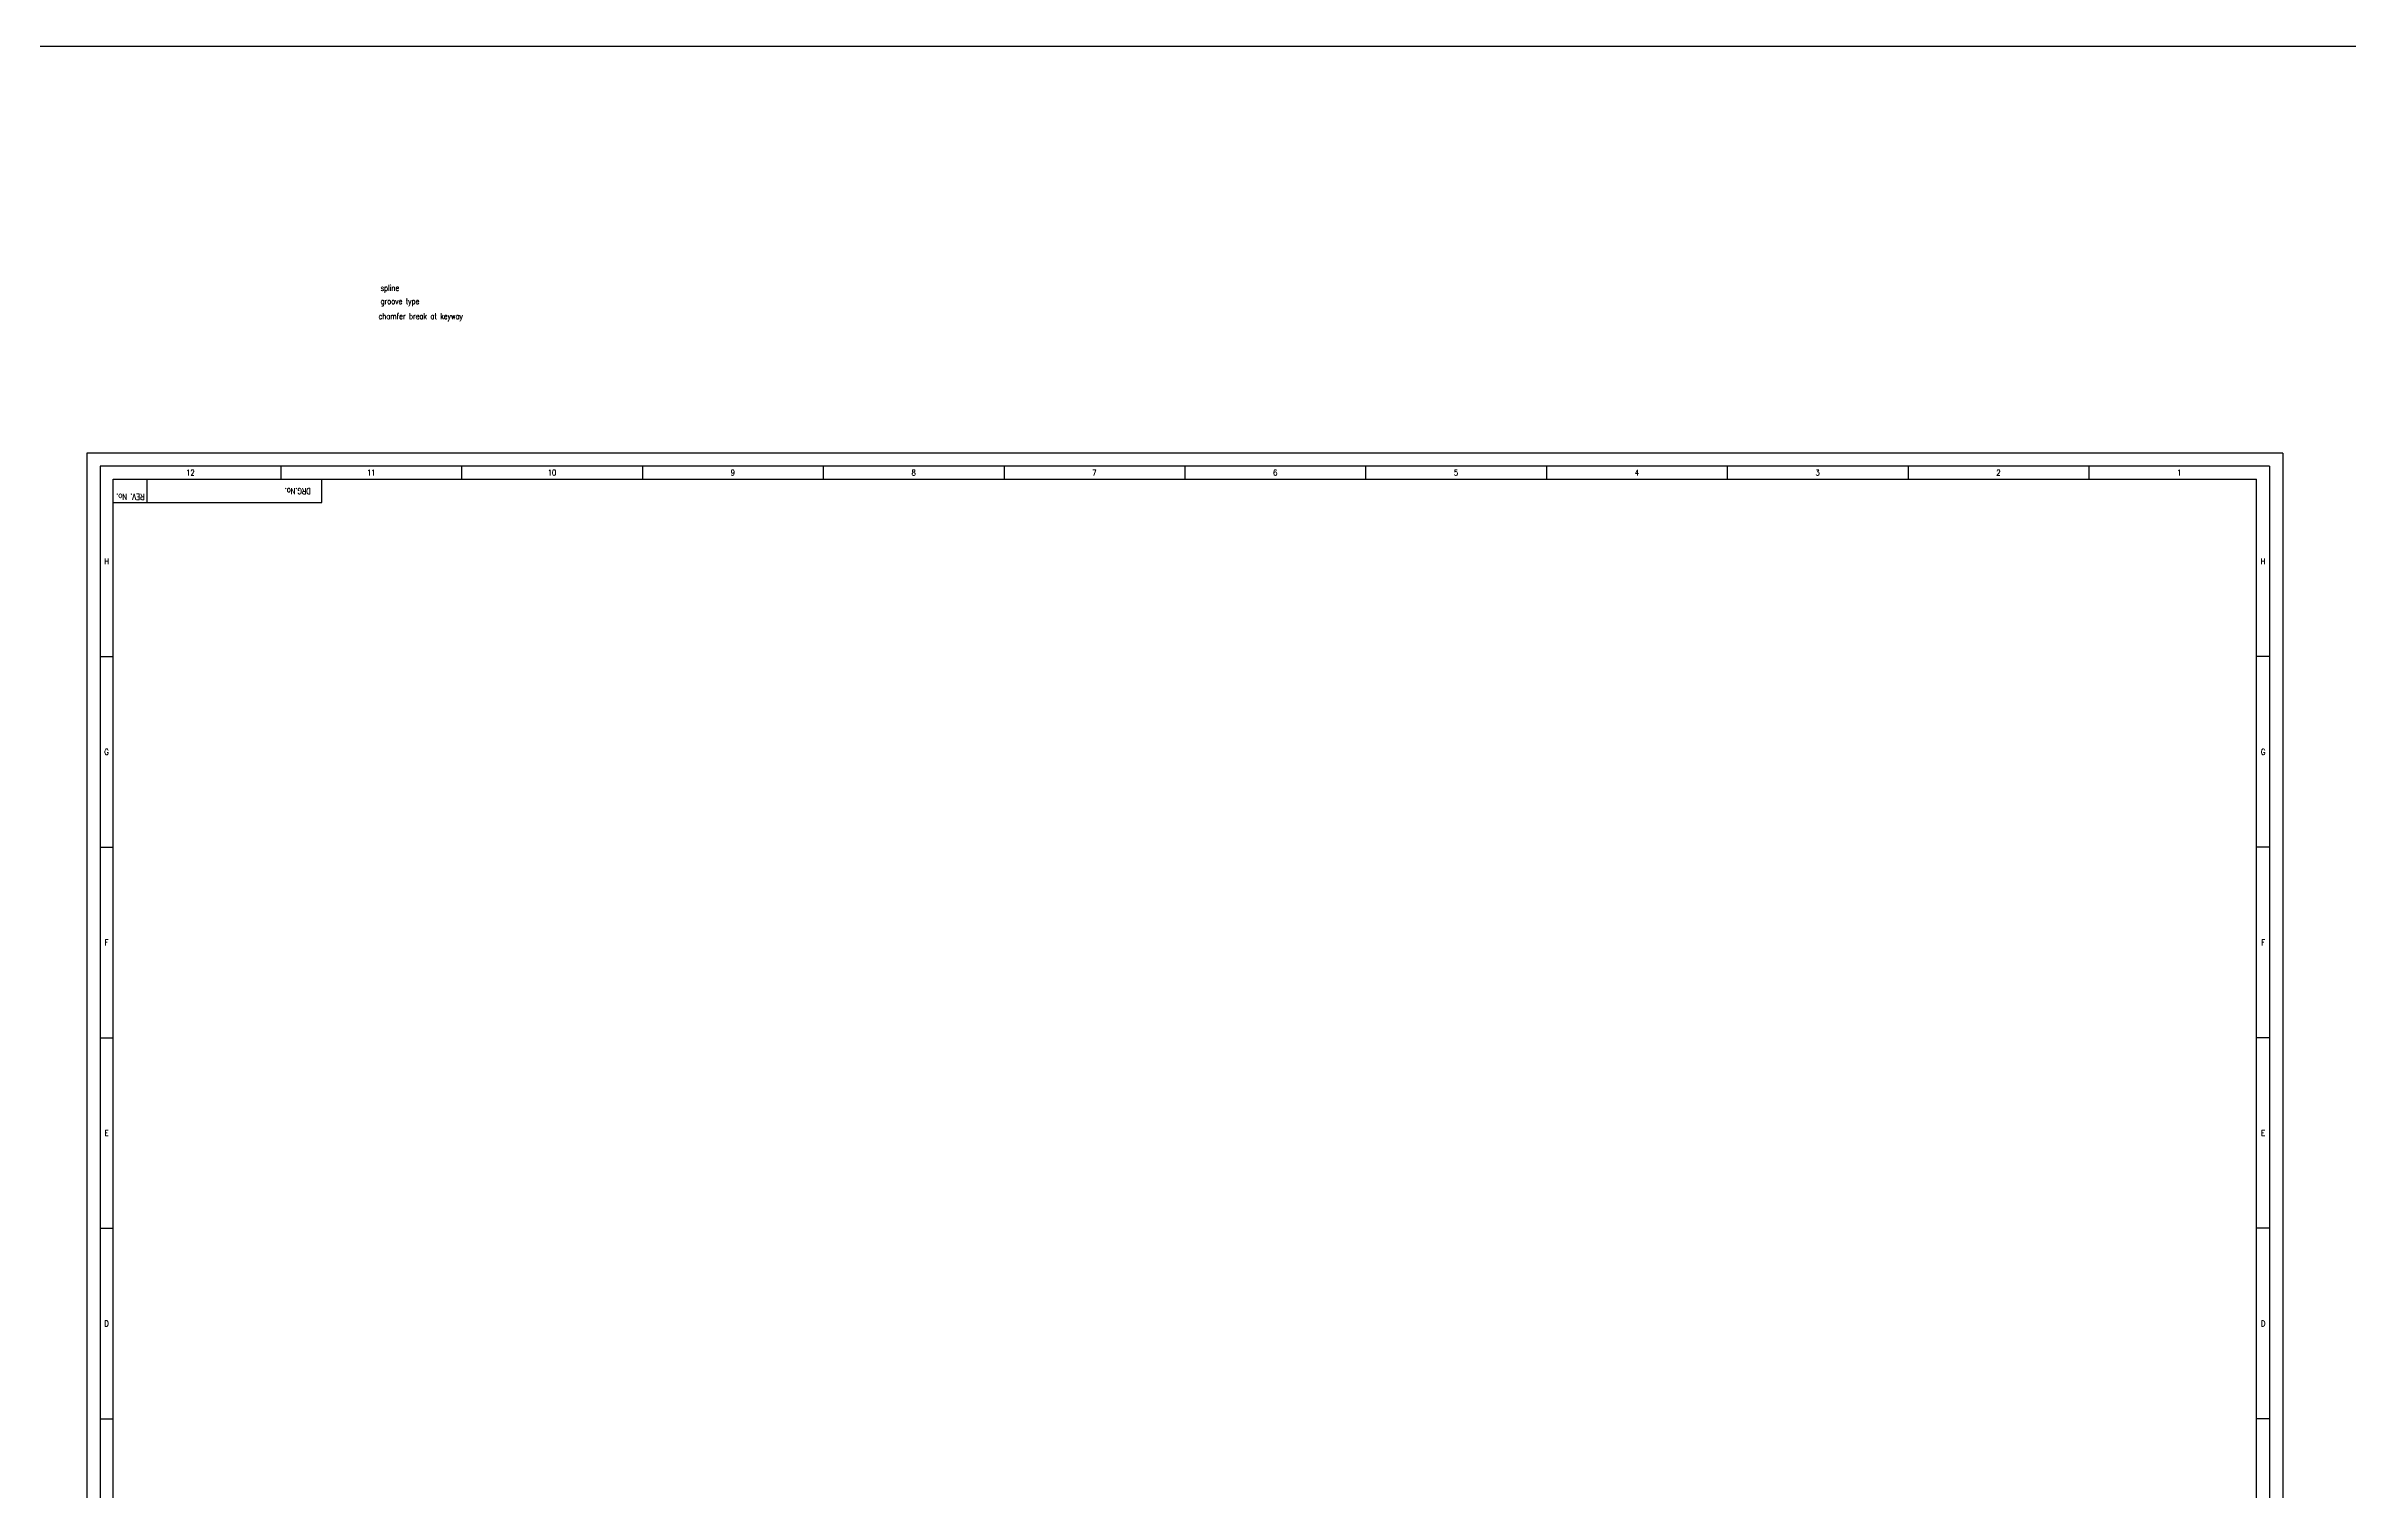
# Model space of a CAD drawing. Extents: x -2528 to 6089, y -2362 to 1067.
# Drawn here: x 391 to 1274, y -1808 to -1255 of the extents above; entities that cross this region are included whole.
import ezdxf
from ezdxf.enums import TextEntityAlignment as Align

# ---------------------------------------------------------------- set-up
doc = ezdxf.new("R2010")
doc.units = 0
doc.header["$LTSCALE"] = 16
doc.header["$MEASUREMENT"] = 0
doc.layers.get('0').update_dxf_attribs({"linetype": 'CONTINUOUS'})
doc.layers.add('DIM', color=2, linetype='CONTINUOUS')
doc.layers.add('TEXT', color=4, linetype='CONTINUOUS')
doc.styles.add('ROMANS', font='ROMANS.shx', dxfattribs={"width": 0.75, "height": 2.5})

# ---------------------------------------------------------------- blocks, each defined once
blk = doc.blocks.new('a1')
for p, q in [((1612.69, -1670.04), (781.69, -1670.04)), ((781.69, -1670.04), (781.69, -2254.04)), ((786.69, -2249.04), (786.69, -1675.04)), ((786.69, -1675.04), (1607.69, -1675.04)), ((1607.69, -2249.04), (1607.69, -1675.04)), ((1612.69, -1670.04), (1612.69, -2254.04))]:
    blk.add_line(p, q)
at = {"color": 7}
for p, q in [((799.68, -1684.04), (799.68, -1675.04)), ((866.69, -1684.04), (866.69, -1675.04)), ((786.69, -1684.04), (866.69, -1684.04))]:
    blk.add_line(p, q, dxfattribs=at)
at = {"color": 2}
for p, q in [((850.94, -1670.04), (850.94, -1675.04)), ((920.19, -1670.04), (920.19, -1675.04)), ((989.44, -1670.04), (989.44, -1675.04)), ((1058.69, -1670.04), (1058.69, -1675.04)), ((1127.94, -1670.04), (1127.94, -1675.04)), ((1197.19, -1670.04), (1197.19, -1675.04)), ((1266.44, -1670.04), (1266.44, -1675.04)), ((1335.69, -1670.04), (1335.69, -1675.04)), ((1404.94, -1670.04), (1404.94, -1675.04)), ((1474.19, -1670.04), (1474.19, -1675.04)), ((1543.44, -1670.04), (1543.44, -1675.04)), ((781.69, -1743.04), (786.69, -1743.04)), ((1612.69, -1743.04), (1607.69, -1743.04)), ((781.69, -1816.04), (786.69, -1816.04)), ((1612.69, -1816.04), (1607.69, -1816.04)), ((781.69, -1889.04), (786.69, -1889.04)), ((1612.69, -1889.04), (1607.69, -1889.04)), ((781.69, -1962.04), (786.69, -1962.04)), ((1612.69, -1962.04), (1607.69, -1962.04)), ((781.69, -2035.04), (786.69, -2035.04)), ((1612.69, -2035.04), (1607.69, -2035.04))]:
    blk.add_line(p, q, dxfattribs=at)
at = {"layer": 'DIM', "color": 2}
for p, q in [((781.69, -1962.04), (786.69, -1962.04)), ((1612.69, -1962.04), (1607.69, -1962.04))]:
    blk.add_line(p, q, dxfattribs=at)
at = {"layer": 'TEXT', "color": 2}
for p, q in [((776.69, -1665.04), (776.69, -2259.04)), ((1617.69, -1665.04), (776.69, -1665.04)), ((1617.69, -1665.04), (1617.69, -2259.04))]:
    blk.add_line(p, q, dxfattribs=at)
at = {"color": 2, "style": 'ROMANS', "width": 0.75}
for s, p in [('12', (816.31, -1672.54)), ('11', (885.56, -1672.54)), ('10', (954.81, -1672.54)), ('9', (1024.06, -1672.54)), ('8', (1093.31, -1672.54)), ('7', (1162.56, -1672.54)), ('6', (1231.81, -1672.54)), ('5', (1301.06, -1672.54)), ('4', (1370.31, -1672.54)), ('3', (1439.56, -1672.54)), ('2', (1508.81, -1672.54)), ('1', (1578.06, -1672.54)), ('H', (784.19, -1706.54)), ('H', (1610.19, -1706.54)), ('G', (784.19, -1779.54)), ('G', (1610.19, -1779.54)), ('F', (784.19, -1852.54)), ('F', (1610.19, -1852.54)), ('E', (784.19, -1925.54)), ('E', (1610.19, -1925.54)), ('D', (784.19, -1998.54)), ('D', (1610.19, -1998.54))]:
    blk.add_text(s, height=2.25, dxfattribs=at).set_placement(p, align=Align.MIDDLE)
at = {"layer": 'TEXT', "color": 2, "style": 'ROMANS', "width": 0.75}
for s, p in [('REV. No.', (793.32, -1681.82)), ('DRG.No.', (857.38, -1679.66))]:
    blk.add_text(s, height=2.25, rotation=180, dxfattribs=at).set_placement(p, align=Align.MIDDLE)

msp = doc.modelspace()

# ---------------------------------------------------------------- linework, layer by layer
at = {"color": 0}
msp.add_line((-1540.0155704, -1254.5049218), (4497.5593251, -1254.5049218), dxfattribs=at)

# ---------------------------------------------------------------- block references
msp.add_blockref('a1', (-369.6650945, 254.6056709), dxfattribs=at)

# ---------------------------------------------------------------- texts
at = {"color": 6, "style": 'ROMANS', "width": 0.75}
for s, p in [('spline', (519.4615479, -1348.2908521)), ('chamfer break at keyway', (518.7074564, -1359.1168812)), ('groove type', (519.4615479, -1353.3934865))]:
    msp.add_text(s, height=2.25, dxfattribs=at).set_placement(p)

doc.saveas('drawing.dxf')
